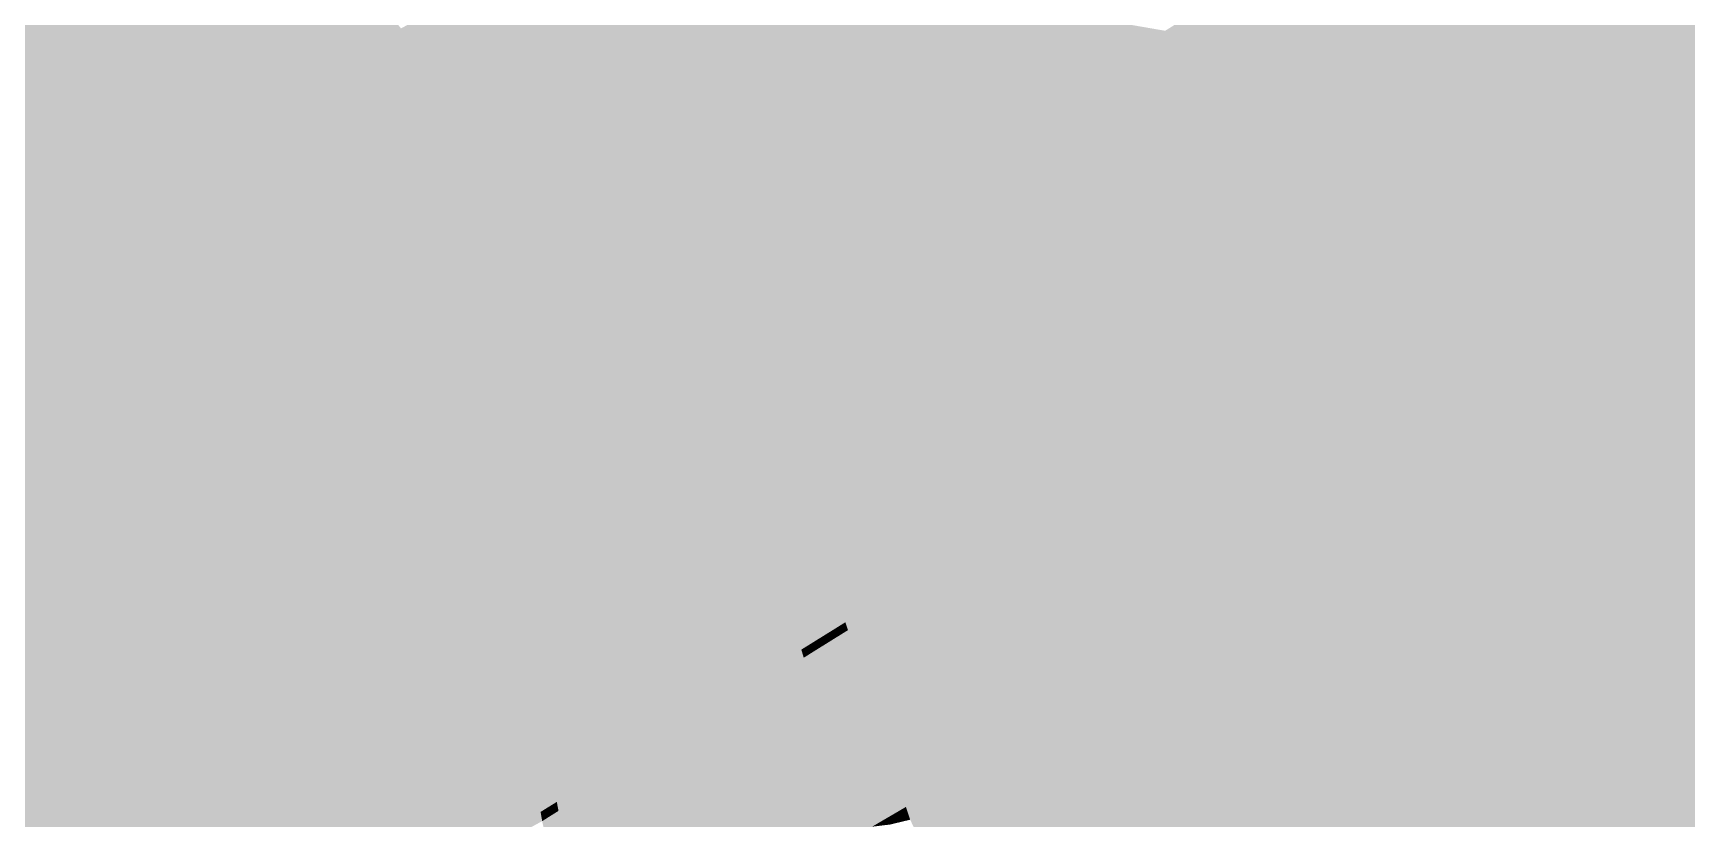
# Model space of a CAD drawing. Header units: millimetres. Extents: x 340454 to 342791, y 6993867 to 6995092.
# Drawn here: x 340833.193 to 340835.645, y 6994547.059 to 6994548.224 of the extents above; entities that cross this region are included whole.
import ezdxf

# ---------------------------------------------------------------- set-up
doc = ezdxf.new("R2010")
doc.units = ezdxf.units.MM
doc.header["$LTSCALE"] = 10
for name, color, linetype in [('A-MODELAGEM', 7, 'Continuous'), ('TRAMA', 7, 'Continuous'), ('URB-Calçadas', 2, 'Continuous'), ('URB-Quadras', 3, 'Continuous')]:
    doc.layers.add(name, color=color, linetype=linetype)

msp = doc.modelspace()

# ---------------------------------------------------------------- hatches: boundary and pattern name
at = {"layer": 'TRAMA'}
h = msp.add_hatch(dxfattribs=at)
h.set_pattern_fill('AR-HBONE', color=253, scale=0.0015)
h.set_pattern_definition([(45, (340795.55105, 6994588.16572), (0, 0.21552615), [0.4572, -0.1524]), (135, (340795.65882, 6994588.27348), (2e-17, 0.21552615), [0.4572, -0.1524])])
h.paths.add_polyline_path([(340797.3029, 6994588.7644, -0.082433), (340797.2634, 6994589.0025, -0.603956), (340798.4179, 6994589.6096), (340799.3891, 6994590.3458), (340799.7467, 6994591.9973), (340792.4289, 6994586.4499), (340794.2445, 6994586.446)])
h.paths.add_polyline_path([(340794.2445, 6994586.446), (340792.4289, 6994586.4499), (340786.1812, 6994581.7137), (340787.9896, 6994581.7043)])
h.paths.add_polyline_path([(340786.8341, 6994580.8283), (340786.8195, 6994580.8761), (340786.9129, 6994580.888), (340787.0244, 6994580.9726), (340787.0277, 6994580.9772), (340786.8586, 6994580.9995), (340786.8393, 6994581.1408), (340787.0292, 6994581.2964), (340787.2188, 6994581.204), (340787.208, 6994581.2834), (340787.3978, 6994581.4389), (340787.545, 6994581.3672), (340787.9896, 6994581.7043), (340786.1812, 6994581.7137), (340784.1376, 6994580.1646), (340784.8604, 6994579.3321)])
h.paths.add_polyline_path([(340784.8604, 6994579.3321), (340784.1376, 6994580.1646), (340780.2277, 6994577.2006), (340780.6925, 6994576.5708), (340782.0649, 6994576.5637), (340781.7576, 6994576.98), (340782.0764, 6994577.2217), (340782.3952, 6994577.4633)])
h.paths.add_polyline_path([(340782.0649, 6994576.5637), (340780.6925, 6994576.5708), (340784.4229, 6994571.5165), (340784.4065, 6994571.5809), (340784.5525, 6994571.6991), (340784.6951, 6994571.4446), (340784.5935, 6994571.2853), (340785.5882, 6994569.9377), (340785.516, 6994569.6596), (340787.5823, 6994569.6596), (340787.6438, 6994569.8968, 0.226177), (340787.4805, 6994570.7418), (340787.343, 6994570.928), (340787.3316, 6994570.9148), (340787.0896, 6994570.9555), (340787.0344, 6994571.159), (340786.9817, 6994571.0986), (340786.7552, 6994571.1367), (340786.6337, 6994571.047), (340786.3119, 6994570.8094), (340785.2713, 6994572.2194), (340785.2382, 6994572.2297), (340785.3754, 6994571.9849), (340785.2837, 6994571.8411), (340785.1474, 6994571.8834), (340785.0868, 6994572.1212), (340785.2256, 6994572.2336), (340785.1342, 6994572.262), (340785.0784, 6994572.4807), (340784.9995, 6994572.5877), (340784.9961, 6994572.587), (340785.0581, 6994572.4586), (340784.9128, 6994572.2319), (340785.0349, 6994572.014), (340784.9431, 6994571.8702), (340784.8069, 6994571.9125), (340784.7462, 6994572.1503), (340784.8797, 6994572.2584), (340784.7156, 6994572.2814), (340784.6126, 6994572.1207), (340784.4265, 6994572.1468), (340784.5089, 6994572.4047), (340784.4474, 6994572.6458), (340784.6113, 6994572.7785), (340784.5348, 6994572.8023), (340784.4741, 6994573.0401), (340784.5939, 6994573.1371), (340784.207, 6994573.6613), (340784.2052, 6994573.662), (340784.2058, 6994573.663), (340784.127, 6994573.7698), (340784.0064, 6994573.838), (340784.0027, 6994573.9382)])
h.paths.add_polyline_path([(340784.307, 6994573.0271), (340784.4497, 6994572.7726), (340784.3579, 6994572.6288), (340784.2217, 6994572.6711), (340784.161, 6994572.9089)], flags=16)
h.paths.add_polyline_path([(340784.2803, 6994572.6328), (340784.423, 6994572.3783), (340784.3312, 6994572.2344), (340784.195, 6994572.2768), (340784.1344, 6994572.5145)], flags=16)
h.paths.add_polyline_path([(340784.5792, 6994572.0935), (340784.7218, 6994571.839), (340784.63, 6994571.6951), (340784.4938, 6994571.7375), (340784.4332, 6994571.9752)], flags=16)
h.paths.add_polyline_path([(340784.8655, 6994571.8742), (340785.0082, 6994571.6197), (340784.9512, 6994571.5304), (340785.015, 6994571.3983), (340785.0866, 6994571.6228), (340785.0601, 6994571.7269), (340785.2061, 6994571.8451), (340785.3487, 6994571.5906), (340785.257, 6994571.4467), (340785.2528, 6994571.448), (340785.1978, 6994571.3622), (340785.0135, 6994571.388), (340784.8847, 6994571.1871), (340784.6987, 6994571.2132), (340784.7874, 6994571.4911), (340784.8376, 6994571.5004), (340784.7802, 6994571.5182), (340784.7196, 6994571.756)], flags=16)
h.paths.add_polyline_path([(340785.441, 6994571.637), (340785.6088, 6994571.6681), (340785.6708, 6994571.5396), (340785.5383, 6994571.3331), (340785.3523, 6994571.3591)], flags=16)
h.paths.add_polyline_path([(340785.0296, 6994571.2038), (340785.3201, 6994571.2313), (340785.4146, 6994571.0893), (340785.3208, 6994570.9818), (340785.0788, 6994571.0224)], flags=16)
h.paths.add_polyline_path([(340785.7042, 6994571.3168), (340785.8467, 6994571.3216), (340785.9822, 6994571.1169), (340785.8831, 6994570.9573), (340785.6648, 6994571.1508)], flags=16)
h.paths.add_polyline_path([(340785.3795, 6994571.02), (340785.67, 6994571.0476), (340785.7645, 6994570.9055), (340785.6707, 6994570.798), (340785.4287, 6994570.8386)], flags=16)
h.paths.add_polyline_path([(340814.6181, 6994581.9712), (340813.7431, 6994581.3008), (340814.2518, 6994580.6509), (340814.6181, 6994580.8343)])
h.paths.add_polyline_path([(340810.7105, 6994586.4099), (340809.9302, 6994586.4116), (340810.2148, 6994586.0302)])
edge = h.paths.add_edge_path()
edge.add_line((340803.8866, 6994595.1356), (340799.7467, 6994591.9973))
edge.add_line((340799.7467, 6994591.9973), (340799.3891, 6994590.3458))
edge.add_line((340799.3891, 6994590.3458), (340804.2474, 6994594.0288))
edge.add_line((340804.2474, 6994594.0288), (340804.489, 6994593.71))
edge.add_line((340804.489, 6994593.71), (340804.7307, 6994593.3913))
edge.add_line((340804.7307, 6994593.3913), (340804.7258, 6994593.3875))
edge.add_line((340804.7258, 6994593.3875), (340809.9302, 6994586.4116))
edge.add_line((340809.9302, 6994586.4116), (340810.7105, 6994586.4099))
edge.add_line((340810.7105, 6994586.4099), (340811.0218, 6994586.6485))
edge.add_line((340811.0218, 6994586.6485), (340810.1438, 6994586.6485))
edge.add_arc((341156.5, 6994848.5549), 434.2322, 215.704377, 217.095716, ccw=False)
edge = h.paths.add_edge_path()
edge.add_arc((341149.6129, 6994843.6542), 425.7899, 222.78602, 222.79408, ccw=False)
edge.add_line((340837.1276, 6994554.4312), (340835.6005, 6994554.4379))
edge.add_line((340835.6005, 6994554.4379), (340823.9081, 6994543.6563))
edge.add_line((340823.9081, 6994543.6563), (340825.5235, 6994543.6492))
edge.add_line((340825.5235, 6994543.6492), (340837.1683, 6994554.3872))
edge = h.paths.add_edge_path()
edge.add_line((340834.9275, 6994556.8265), (340834.3865, 6994556.8265))
edge.add_arc((341149.6099, 6994843.6516), 426.186, 222.299384, 222.538535)
edge.add_line((340835.5864, 6994555.5133), (340835.5867, 6994555.5136))
edge.add_line((340835.5867, 6994555.5136), (340835.8574, 6994555.2188))
edge.add_line((340835.8574, 6994555.2188), (340836.128, 6994554.9242))
edge.add_line((340836.128, 6994554.9242), (340835.6005, 6994554.4379))
edge.add_line((340835.6005, 6994554.4379), (340837.1276, 6994554.4312))
edge.add_arc((341149.6129, 6994843.6542), 425.7899, 222.348361, 222.78602, ccw=False)
edge = h.paths.add_edge_path()
edge.add_line((340814.6181, 6994580.8343), (340814.2522, 6994580.6504))
edge.add_arc((341149.6099, 6994843.6516), 426.186, 218.104996, 222.299384)
edge.add_line((340834.3865, 6994556.8265), (340834.9275, 6994556.8265))
edge.add_arc((341149.1922, 6994843.2736), 425.2226, 218.110563, 222.348646, ccw=False)
h.paths.add_polyline_path([(340817.9425, 6994536.6586), (340816.3612, 6994536.6973), (340815.1677, 6994535.5967), (340815.361, 6994535.3774), (340815.3549, 6994535.3721), (340815.8828, 6994534.7592)])
h.paths.add_polyline_path([(340820.1464, 6994538.6908), (340819.4247, 6994539.5221), (340816.3612, 6994536.6973), (340817.9425, 6994536.6586)], flags=17)
h.paths.add_polyline_path([(340818.5808, 6994538.0143), (340819.6258, 6994538.9288), (340819.6316, 6994538.9338), (340819.6094, 6994538.9591), (340818.5702, 6994538.0496), (340818.5587, 6994538.0396)], flags=16)
h.paths.add_polyline_path([(340819.6872, 6994538.8703), (340818.6479, 6994537.9608), (340818.6364, 6994537.9508), (340818.6585, 6994537.9254), (340819.7036, 6994538.84), (340819.7093, 6994538.845)], flags=16)
h.paths.add_polyline_path([(340818.6326, 6994537.9551), (340818.6105, 6994537.9804), (340818.5846, 6994538.01), (340818.5961, 6994538.02), (340819.6353, 6994538.9295), (340819.6575, 6994538.9042), (340819.6834, 6994538.8746)], flags=16)
h.paths.add_polyline_path([(340818.6623, 6994537.9212), (340818.6738, 6994537.9312), (340819.7131, 6994538.8407), (340819.7352, 6994538.8154), (340819.7611, 6994538.7858), (340819.8742, 6994538.6471), (340819.8693, 6994538.6429), (340819.8449, 6994538.6215), (340818.859, 6994537.7649), (340818.862, 6994537.7614), (340818.8328, 6994537.7358), (340818.7151, 6994537.8704), (340818.7103, 6994537.8662), (340818.6882, 6994537.8916)], flags=16)
h.paths.add_polyline_path([(340818.5549, 6994538.0439), (340818.5327, 6994538.0692), (340818.5443, 6994538.0792), (340819.5835, 6994538.9887), (340819.6057, 6994538.9634)], flags=16)
h.paths.add_polyline_path([(340818.779, 6994537.8071), (340819.8106, 6994538.7099), (340819.8461, 6994538.6694), (340818.8145, 6994537.7666)], flags=0)
h.paths.add_polyline_path([(340825.5235, 6994543.6492), (340823.9081, 6994543.6563), (340819.4247, 6994539.5221), (340820.1464, 6994538.6908)], flags=17)
h.paths.add_polyline_path([(340821.1937, 6994540.2383), (340820.1545, 6994539.3288), (340820.143, 6994539.3187), (340820.1651, 6994539.2934), (340821.2101, 6994540.2079), (340821.2159, 6994540.2129)], flags=16)
h.paths.add_polyline_path([(340821.1419, 6994540.2975), (340821.1641, 6994540.2722), (340821.19, 6994540.2426), (340820.1392, 6994539.323), (340820.1171, 6994539.3483), (340820.0911, 6994539.3779), (340820.1027, 6994539.388)], flags=16)
h.paths.add_polyline_path([(340820.2466, 6994539.2003), (340820.2687, 6994539.175), (340820.2735, 6994539.1791), (340820.2707, 6994539.1823)], flags=16)
h.paths.add_polyline_path([(340820.191, 6994539.2638), (340821.236, 6994540.1783), (340821.2418, 6994540.1833), (340821.2197, 6994540.2087), (340820.1804, 6994539.2992), (340820.1689, 6994539.2891)], flags=16)
h.paths.add_polyline_path([(340821.2456, 6994540.1791), (340821.2677, 6994540.1537), (340821.2974, 6994540.1198), (340820.2581, 6994539.2103), (340820.2466, 6994539.2003), (340820.2207, 6994539.2299), (340820.1948, 6994539.2595), (340820.2063, 6994539.2696)], flags=16)
h.paths.add_polyline_path([(340820.3922, 6994539.0532), (340820.3874, 6994539.0489), (340820.3881, 6994539.0481), (340820.3929, 6994539.0524)], flags=16)
h.paths.add_polyline_path([(340821.3072, 6994540.0893), (340821.312, 6994540.0936), (340821.4326, 6994539.9558), (340821.4277, 6994539.9516), (340821.4045, 6994539.9781), (340820.3729, 6994539.0753), (340820.3374, 6994539.1159), (340821.369, 6994540.0186)], flags=16)
h.paths.add_polyline_path([(340821.4326, 6994539.9558), (340821.4287, 6994539.9603), (340821.4238, 6994539.956), (340821.4033, 6994539.9303)], flags=0)
edge = h.paths.add_edge_path()
edge.add_line((340829.4804, 6994549.0904), (340835.2682, 6994554.6777))
edge.add_line((340835.2682, 6994554.6777), (340834.9976, 6994554.9723))
edge.add_line((340834.9976, 6994554.9723), (340835.2919, 6994555.2426))
edge.add_arc((341149.6099, 6994843.6516), 426.586, 222.250518, 222.538586, ccw=False)
edge.add_line((340833.8459, 6994556.8265), (340833.1707, 6994556.8265))
edge.add_arc((341149.6099, 6994843.6516), 427.086, 222.189617, 222.391963)
edge.add_arc((340833.4471, 6994555.0366), 1, -47.3199, 42.392, ccw=False)
edge.add_line((340834.125, 6994554.3014), (340833.7555, 6994553.9608))
edge.add_arc((340833.3161, 6994554.3155), 0.5648, 304.2724, 321.0878, ccw=False)
edge.add_line((340833.6341, 6994553.8488), (340814.5635, 6994536.2414))
edge.add_line((340814.5635, 6994536.2414), (340814.9393, 6994535.8756))
edge.add_line((340814.9393, 6994535.8756), (340829.4804, 6994549.0904))
h.paths.add_polyline_path([(340820.5685, 6994541.8006), (340822.3498, 6994543.4432)], flags=16)
h.paths.add_polyline_path([(340804.7718, 6994593.3259), (340805.5586, 6994592.3156), (340805.2953, 6994592.6242), (340805.0022, 6994593.017)], flags=17)
h.paths.add_polyline_path([(340798.235, 6994591.7693), (340798.1847, 6994591.7311), (340800.1157, 6994593.1949), (340800.166, 6994593.2331)])
h = msp.add_hatch(dxfattribs=at)
h.set_pattern_fill('MUDST', color=253, scale=0.04)
h.set_pattern_definition([(0, (337861.49948, 6993200.84802), (0.508, 0.254), [0.254, -0.254, 0, -0.254, 0, -0.254])])
edge = h.paths.add_edge_path()
edge.add_line((340812.2676, 6994549.5069), (340810.7556, 6994549.5069))
edge.add_line((340810.7556, 6994549.5069), (340818.8346, 6994540.2017))
edge.add_line((340818.8346, 6994540.2017), (340833.6341, 6994553.8488))
edge.add_arc((340833.3161, 6994554.3155), 0.5648, 232.744, 304.2724, ccw=False)
edge.add_line((340832.9742, 6994553.866), (340824.8278, 6994546.354))
edge.add_arc((340824.2678, 6994546.2808), 0.5648, 0, 7.4479, ccw=False)
edge.add_arc((340824.2678, 6994546.2808), 0.5648, 257.9123, 360, ccw=False)
edge.add_line((340824.1495, 6994545.7285), (340822.842, 6994544.5228))
edge.add_line((340822.842, 6994544.5228), (340822.8432, 6994544.5215))
edge.add_line((340822.8432, 6994544.5215), (340822.8151, 6994544.4948))
edge.add_line((340822.8151, 6994544.4948), (340822.8134, 6994544.4965))
edge.add_line((340822.8134, 6994544.4965), (340819.611, 6994541.5434))
edge.add_line((340819.611, 6994541.5434), (340812.2676, 6994549.5069))
edge = h.paths.add_edge_path()
edge.add_line((340810.7556, 6994549.5069), (340808.69, 6994549.5069))
edge.add_line((340808.69, 6994549.5069), (340809.0568, 6994532.6337))
edge.add_arc((340801.68, 6994549.8563), 18.7359, 293.18645, 310.88983)
edge.add_line((340813.9447, 6994535.6925), (340818.8346, 6994540.2017))
edge.add_line((340818.8346, 6994540.2017), (340810.7556, 6994549.5069))
edge = h.paths.add_edge_path(flags=16)
edge.add_arc((340817.0264, 6994539.5303), 0.5648, 0, 360)
h.paths.add_polyline_path([(340812.0309, 6994540.222), (340812.0411, 6994540.0435), (340812.0474, 6994540.0439), (340812.0493, 6994540.0103), (340812.0515, 6994539.971), (340812.0538, 6994539.9318), (340812.056, 6994539.8925), (340812.0583, 6994539.8532), (340812.0605, 6994539.8139), (340812.0628, 6994539.7747), (340812.0475, 6994539.7738), (340810.6688, 6994539.6947), (340810.6668, 6994539.7283), (340810.6646, 6994539.7676), (340810.6623, 6994539.8068), (340810.6601, 6994539.8461), (340810.6578, 6994539.8854), (340810.6556, 6994539.9247), (340810.6533, 6994539.9639), (340810.6493, 6994540.1428), (340810.6558, 6994540.1432), (340810.6881, 6994540.145), (340811.9924, 6994540.2152), (340811.9921, 6994540.2198)], flags=16)
h.paths.add_polyline_path([(340812.0295, 6994540.1327), (340812.0288, 6994540.1327), (340810.6609, 6994540.0542), (340810.6578, 6994540.108), (340812.0264, 6994540.1865)], flags=0)
edge = h.paths.add_edge_path(flags=16)
edge.add_arc((340817.0264, 6994539.5303), 0.5148, 0, 360)
h.paths.add_polyline_path([(340810.0959, 6994539.3247), (340810.0911, 6994539.3102), (340809.6564, 6994537.9994), (340809.6245, 6994538.01), (340809.5871, 6994538.0224), (340809.5498, 6994538.0348), (340809.5124, 6994538.0471), (340809.4751, 6994538.0595), (340809.4378, 6994538.0719), (340809.4004, 6994538.0843), (340809.2327, 6994538.1465), (340809.2449, 6994538.1834), (340809.6605, 6994539.4216), (340809.6561, 6994539.4231), (340809.6683, 6994539.46), (340809.838, 6994539.4037), (340809.84, 6994539.4096), (340809.8719, 6994539.399), (340809.9093, 6994539.3867), (340809.9466, 6994539.3743), (340809.9839, 6994539.3619), (340810.0213, 6994539.3495), (340810.0586, 6994539.3371)], flags=16)
h.paths.add_polyline_path([(340809.7508, 6994539.4258), (340809.3193, 6994538.1246), (340809.2682, 6994538.1416), (340809.6997, 6994539.4427)], flags=0)
h.paths.add_polyline_path([(340808.6036, 6994553.4803), (340808.637, 6994551.9471), (340810.7556, 6994549.5069), (340812.2676, 6994549.5069)])
h.paths.add_polyline_path([(340808.637, 6994551.9471), (340808.69, 6994549.5069), (340810.7556, 6994549.5069)], flags=17)
h.paths.add_polyline_path([(340830.4735, 6994551.8362), (340830.923, 6994551.3488), (340832.7043, 6994552.9914), (340832.2548, 6994553.4788)], flags=17)
h.paths.add_polyline_path([(340818.7637, 6994543.7578), (340820.9961, 6994541.3369), (340822.7774, 6994542.9795), (340820.545, 6994545.4004)], flags=17)
h.paths.add_polyline_path([(340814.2743, 6994536.8985), (340814.7238, 6994536.411), (340816.5051, 6994538.0536), (340816.0556, 6994538.5411)], flags=16)
h.paths.add_polyline_path([(340811.5195, 6994542.5796), (340817.1939, 6994542.394), (340813.2573, 6994542.5863), (340807.5399, 6994542.5863)])

# ---------------------------------------------------------------- linework, layer by layer
at = {"layer": 'A-MODELAGEM', "color": 11, "linetype": 'Continuous', "lineweight": -3}
for points in [[(340835.1824, 6994548.2437), (340835.2049, 6994548.2143), (340838.0618, 6994550.1383)], [(340835.2049, 6994548.2143), (340838.0876, 6994550.1352), (340838.0618, 6994550.1383)], [(340835.2049, 6994548.2143), (340835.3923, 6994547.9698), (340838.0876, 6994550.1352)], [(340835.3923, 6994547.9698), (340838.7466, 6994550.057), (340838.0876, 6994550.1352)], [(340835.3923, 6994547.9698), (340835.3985, 6994547.9618), (340838.7466, 6994550.057)], [(340835.3985, 6994547.9618), (340838.7527, 6994550.0563), (340838.7466, 6994550.057)], [(340835.3985, 6994547.9618), (340835.586, 6994547.7171), (340838.7527, 6994550.0563)], [(340835.586, 6994547.7171), (340839.458, 6994549.9727), (340838.7527, 6994550.0563)], [(340835.586, 6994547.7171), (340835.5915, 6994547.7099), (340839.458, 6994549.9727)], [(340835.5915, 6994547.7099), (340839.4625, 6994549.9721), (340839.458, 6994549.9727)], [(340835.5915, 6994547.7099), (340835.596, 6994547.7041), (340839.4625, 6994549.9721)], [(340835.596, 6994547.7041), (340839.4661, 6994549.9717), (340839.4625, 6994549.9721)], [(340835.596, 6994547.7041), (340835.7827, 6994547.4605), (340839.4661, 6994549.9717)], [(340831.6869, 6994547.9829), (340833.4336, 6994548.7277), (340832.369, 6994548.7457)], [(340831.6869, 6994547.9829), (340833.4571, 6994548.3878), (340833.4336, 6994548.7277)], [(340833.4571, 6994548.3878), (340833.6047, 6994548.1614), (340833.5708, 6994548.4419)], [(340833.5708, 6994548.4419), (340833.6047, 6994548.1614), (340833.738, 6994548.2306)], [(340834.0741, 6994548.4051), (340834.1712, 6994548.2042), (340834.0968, 6994548.4169)], [(340834.0968, 6994548.4169), (340834.1997, 6994548.2202), (340834.1232, 6994548.4306)], [(340834.0968, 6994548.4169), (340834.1712, 6994548.2042), (340834.1997, 6994548.2202)], [(340834.1232, 6994548.4306), (340834.1997, 6994548.2202), (340834.2333, 6994548.2389)], [(340831.0049, 6994547.2202), (340833.4773, 6994548.0952), (340833.4571, 6994548.3878)], [(340831.0049, 6994547.2202), (340833.4571, 6994548.3878), (340831.6869, 6994547.9829)], [(340833.4571, 6994548.3878), (340833.4773, 6994548.0952), (340833.6047, 6994548.1614)], [(340834.0371, 6994548.3859), (340834.1253, 6994548.1786), (340834.0544, 6994548.3949)], [(340834.0544, 6994548.3949), (340834.1466, 6994548.1905), (340834.0741, 6994548.4051)], [(340834.0544, 6994548.3949), (340834.1253, 6994548.1786), (340834.1466, 6994548.1905)], [(340834.0741, 6994548.4051), (340834.1466, 6994548.1905), (340834.1712, 6994548.2042)], [(340833.8788, 6994548.3037), (340834.0753, 6994548.1506), (340834.0082, 6994548.3709)], [(340834.0082, 6994548.3709), (340834.09, 6994548.1589), (340834.0218, 6994548.3779)], [(340834.0082, 6994548.3709), (340834.0753, 6994548.1506), (340834.09, 6994548.1589)], [(340834.0218, 6994548.3779), (340834.1066, 6994548.1681), (340834.0371, 6994548.3859)], [(340834.0218, 6994548.3779), (340834.09, 6994548.1589), (340834.1066, 6994548.1681)], [(340834.0371, 6994548.3859), (340834.1066, 6994548.1681), (340834.1253, 6994548.1786)], [(340834.3823, 6994548.3222), (340834.5395, 6994548.2029), (340834.4589, 6994548.3651)], [(340834.4589, 6994548.3651), (340834.5395, 6994548.2029), (340834.6458, 6994548.266)], [(340834.871, 6994548.227), (340834.9554, 6994548.0943), (340835.0902, 6994548.3639)], [(340834.9554, 6994548.0943), (340835.1824, 6994548.2437), (340835.0902, 6994548.3639)], [(340834.322, 6994548.2885), (340834.4585, 6994548.1548), (340834.3823, 6994548.3222)], [(340834.3823, 6994548.3222), (340834.4585, 6994548.1548), (340834.5395, 6994548.2029)], [(340833.7546, 6994548.2392), (340833.9349, 6994548.0721), (340833.8788, 6994548.3037)], [(340833.8788, 6994548.3037), (340833.9349, 6994548.0721), (340834.0753, 6994548.1506)], [(340834.2733, 6994548.2613), (340834.3948, 6994548.117), (340834.322, 6994548.2885)], [(340834.322, 6994548.2885), (340834.3948, 6994548.117), (340834.4585, 6994548.1548)], [(340834.5395, 6994548.2029), (340834.7196, 6994548.1325), (340834.6458, 6994548.266)], [(340834.6458, 6994548.266), (340834.7196, 6994548.1325), (340834.871, 6994548.227)], [(340834.2333, 6994548.2389), (340834.3433, 6994548.0864), (340834.2733, 6994548.2613)], [(340834.2733, 6994548.2613), (340834.3433, 6994548.0864), (340834.3948, 6994548.117)], [(340834.9554, 6994548.0943), (340834.976, 6994548.0618), (340835.1824, 6994548.2437)], [(340834.976, 6994548.0618), (340835.2049, 6994548.2143), (340835.1824, 6994548.2437)], [(340833.6047, 6994548.1614), (340833.7815, 6994547.9864), (340833.738, 6994548.2306)], [(340833.738, 6994548.2306), (340833.7868, 6994547.9894), (340833.7428, 6994548.2331)], [(340833.738, 6994548.2306), (340833.7815, 6994547.9864), (340833.7868, 6994547.9894)], [(340833.7428, 6994548.2331), (340833.7982, 6994547.9957), (340833.7533, 6994548.2385)], [(340833.7428, 6994548.2331), (340833.7868, 6994547.9894), (340833.7982, 6994547.9957)], [(340833.7533, 6994548.2385), (340833.7997, 6994547.9966), (340833.7546, 6994548.2392)], [(340833.7533, 6994548.2385), (340833.7982, 6994547.9957), (340833.7997, 6994547.9966)], [(340833.7546, 6994548.2392), (340833.7997, 6994547.9966), (340833.9349, 6994548.0721)], [(340834.1712, 6994548.2042), (340834.2652, 6994548.04), (340834.1997, 6994548.2202)], [(340834.1997, 6994548.2202), (340834.3008, 6994548.0612), (340834.2333, 6994548.2389)], [(340834.1997, 6994548.2202), (340834.2652, 6994548.04), (340834.3008, 6994548.0612)], [(340834.2333, 6994548.2389), (340834.3008, 6994548.0612), (340834.3433, 6994548.0864)], [(340834.7196, 6994548.1325), (340834.9554, 6994548.0943), (340834.871, 6994548.227)], [(340834.1466, 6994548.1905), (340834.2349, 6994548.022), (340834.1712, 6994548.2042)], [(340834.1712, 6994548.2042), (340834.2349, 6994548.022), (340834.2652, 6994548.04)], [(340834.4585, 6994548.1548), (340834.6089, 6994548.0633), (340834.5395, 6994548.2029)], [(340834.5395, 6994548.2029), (340834.6089, 6994548.0633), (340834.7196, 6994548.1325)], [(340834.976, 6994548.0618), (340835.1359, 6994547.8102), (340835.2049, 6994548.2143)], [(340835.2049, 6994548.2143), (340835.1359, 6994547.8102), (340835.3923, 6994547.9698)], [(340834.09, 6994548.1589), (340834.1662, 6994547.9813), (340834.1066, 6994548.1681)], [(340834.1066, 6994548.1681), (340834.1861, 6994547.9931), (340834.1253, 6994548.1786)], [(340834.1066, 6994548.1681), (340834.1662, 6994547.9813), (340834.1861, 6994547.9931)], [(340834.1253, 6994548.1786), (340834.2088, 6994548.0066), (340834.1466, 6994548.1905)], [(340834.1253, 6994548.1786), (340834.1861, 6994547.9931), (340834.2088, 6994548.0066)], [(340834.1466, 6994548.1905), (340834.2088, 6994548.0066), (340834.2349, 6994548.022)], [(340833.4773, 6994548.0952), (340833.6358, 6994547.9049), (340833.6047, 6994548.1614)], [(340833.6047, 6994548.1614), (340833.6358, 6994547.9049), (340833.7815, 6994547.9864)], [(340833.9349, 6994548.0721), (340834.1329, 6994547.9615), (340834.0753, 6994548.1506)], [(340834.0753, 6994548.1506), (340834.1486, 6994547.9708), (340834.09, 6994548.1589)], [(340834.0753, 6994548.1506), (340834.1329, 6994547.9615), (340834.1486, 6994547.9708)], [(340834.09, 6994548.1589), (340834.1486, 6994547.9708), (340834.1662, 6994547.9813)], [(340834.3948, 6994548.117), (340834.5243, 6994548.0105), (340834.4585, 6994548.1548)], [(340834.4585, 6994548.1548), (340834.5243, 6994548.0105), (340834.6089, 6994548.0633)], [(340834.6089, 6994548.0633), (340834.7981, 6994547.9907), (340834.7196, 6994548.1325)], [(340834.7196, 6994548.1325), (340834.7981, 6994547.9907), (340834.9554, 6994548.0943)], [(340830.3228, 6994546.4574), (340833.4959, 6994547.8267), (340833.4773, 6994548.0952)], [(340830.3228, 6994546.4574), (340833.4773, 6994548.0952), (340831.0049, 6994547.2202)], [(340833.4773, 6994548.0952), (340833.4959, 6994547.8267), (340833.6358, 6994547.9049)], [(340834.3433, 6994548.0864), (340834.4576, 6994547.9689), (340834.3948, 6994548.117)], [(340834.3948, 6994548.117), (340834.4576, 6994547.9689), (340834.5243, 6994548.0105)], [(340834.7981, 6994547.9907), (340834.976, 6994548.0618), (340834.9554, 6994548.0943)], [(340833.7997, 6994547.9966), (340833.9832, 6994547.8726), (340833.9349, 6994548.0721)], [(340833.9349, 6994548.0721), (340833.9832, 6994547.8726), (340834.1329, 6994547.9615)], [(340834.3008, 6994548.0612), (340834.4037, 6994547.9352), (340834.3433, 6994548.0864)], [(340834.3433, 6994548.0864), (340834.4037, 6994547.9352), (340834.4576, 6994547.9689)], [(340834.2652, 6994548.04), (340834.3592, 6994547.9074), (340834.3008, 6994548.0612)], [(340834.3008, 6994548.0612), (340834.3592, 6994547.9074), (340834.4037, 6994547.9352)], [(340834.5243, 6994548.0105), (340834.6826, 6994547.9148), (340834.6089, 6994548.0633)], [(340834.6089, 6994548.0633), (340834.6826, 6994547.9148), (340834.7981, 6994547.9907)], [(340834.7981, 6994547.9907), (340834.8173, 6994547.956), (340834.976, 6994548.0618)], [(340834.8173, 6994547.956), (340835.1359, 6994547.8102), (340834.976, 6994548.0618)], [(340834.2088, 6994548.0066), (340834.2901, 6994547.8642), (340834.2349, 6994548.022)], [(340834.2349, 6994548.022), (340834.3219, 6994547.8841), (340834.2652, 6994548.04)], [(340834.2349, 6994548.022), (340834.2901, 6994547.8642), (340834.3219, 6994547.8841)], [(340834.2652, 6994548.04), (340834.3219, 6994547.8841), (340834.3592, 6994547.9074)], [(340833.7868, 6994547.9894), (340833.837, 6994547.7858), (340833.7982, 6994547.9957)], [(340833.7982, 6994547.9957), (340833.8386, 6994547.7868), (340833.7997, 6994547.9966)], [(340833.7982, 6994547.9957), (340833.837, 6994547.7858), (340833.8386, 6994547.7868)], [(340833.7997, 6994547.9966), (340833.8386, 6994547.7868), (340833.9832, 6994547.8726)], [(340834.1861, 6994547.9931), (340834.2627, 6994547.8471), (340834.2088, 6994548.0066)], [(340834.2088, 6994548.0066), (340834.2627, 6994547.8471), (340834.2901, 6994547.8642)], [(340834.4576, 6994547.9689), (340834.5944, 6994547.8567), (340834.5243, 6994548.0105)], [(340834.5243, 6994548.0105), (340834.5944, 6994547.8567), (340834.6826, 6994547.9148)], [(340833.6358, 6994547.9049), (340833.8191, 6994547.7752), (340833.7815, 6994547.9864)], [(340833.7815, 6994547.9864), (340833.8248, 6994547.7786), (340833.7868, 6994547.9894)], [(340833.7815, 6994547.9864), (340833.8191, 6994547.7752), (340833.8248, 6994547.7786)], [(340833.7868, 6994547.9894), (340833.8248, 6994547.7786), (340833.837, 6994547.7858)], [(340834.1329, 6994547.9615), (340834.1995, 6994547.8076), (340834.1486, 6994547.9708)], [(340834.1486, 6994547.9708), (340834.218, 6994547.8192), (340834.1662, 6994547.9813)], [(340834.1486, 6994547.9708), (340834.1995, 6994547.8076), (340834.218, 6994547.8192)], [(340834.1662, 6994547.9813), (340834.2389, 6994547.8323), (340834.1861, 6994547.9931)], [(340834.1662, 6994547.9813), (340834.218, 6994547.8192), (340834.2389, 6994547.8323)], [(340834.1861, 6994547.9931), (340834.2389, 6994547.8323), (340834.2627, 6994547.8471)], [(340834.6826, 6994547.9148), (340834.8173, 6994547.956), (340834.7981, 6994547.9907)], [(340833.9832, 6994547.8726), (340834.183, 6994547.7973), (340834.1329, 6994547.9615)], [(340834.1329, 6994547.9615), (340834.183, 6994547.7973), (340834.1995, 6994547.8076)], [(340834.4037, 6994547.9352), (340834.5247, 6994547.8108), (340834.4576, 6994547.9689)], [(340834.4576, 6994547.9689), (340834.5247, 6994547.8108), (340834.5944, 6994547.8567)], [(340834.6826, 6994547.9148), (340834.7007, 6994547.8784), (340834.8173, 6994547.956)], [(340834.7007, 6994547.8784), (340834.9589, 6994547.7001), (340834.8173, 6994547.956)], [(340834.8173, 6994547.956), (340834.9589, 6994547.7001), (340835.1359, 6994547.8102)], [(340835.1359, 6994547.8102), (340835.1415, 6994547.8013), (340835.3923, 6994547.9698)], [(340835.1415, 6994547.8013), (340835.3985, 6994547.9618), (340835.3923, 6994547.9698)], [(340835.1415, 6994547.8013), (340835.3007, 6994547.5509), (340835.3985, 6994547.9618)], [(340835.3007, 6994547.5509), (340835.586, 6994547.7171), (340835.3985, 6994547.9618)], [(340834.3592, 6994547.9074), (340834.4682, 6994547.7737), (340834.4037, 6994547.9352)], [(340834.4037, 6994547.9352), (340834.4682, 6994547.7737), (340834.5247, 6994547.8108)], [(340833.4959, 6994547.8267), (340833.6627, 6994547.6823), (340833.6358, 6994547.9049)], [(340833.6358, 6994547.9049), (340833.6627, 6994547.6823), (340833.8191, 6994547.7752)], [(340834.3219, 6994547.8841), (340834.4216, 6994547.743), (340834.3592, 6994547.9074)], [(340834.3592, 6994547.9074), (340834.4216, 6994547.743), (340834.4682, 6994547.7737)], [(340834.5944, 6994547.8567), (340834.7007, 6994547.8784), (340834.6826, 6994547.9148)], [(340833.8386, 6994547.7868), (340834.0253, 6994547.6989), (340833.9832, 6994547.8726)], [(340833.9832, 6994547.8726), (340834.0253, 6994547.6989), (340834.183, 6994547.7973)], [(340834.2901, 6994547.8642), (340834.3825, 6994547.7173), (340834.3219, 6994547.8841)], [(340834.3219, 6994547.8841), (340834.3825, 6994547.7173), (340834.4216, 6994547.743)], [(340834.5944, 6994547.8567), (340834.6116, 6994547.819), (340834.7007, 6994547.8784)], [(340834.6116, 6994547.819), (340834.8294, 6994547.6195), (340834.7007, 6994547.8784)], [(340834.7007, 6994547.8784), (340834.8294, 6994547.6195), (340834.9589, 6994547.7001)], [(340834.2627, 6994547.8471), (340834.3491, 6994547.6954), (340834.2901, 6994547.8642)], [(340834.2901, 6994547.8642), (340834.3491, 6994547.6954), (340834.3825, 6994547.7173)], [(340834.5247, 6994547.8108), (340834.6116, 6994547.819), (340834.5944, 6994547.8567)], [(340829.5999, 6994545.6491), (340833.512, 6994547.5928), (340833.4959, 6994547.8267)], [(340829.5999, 6994545.6491), (340833.4959, 6994547.8267), (340830.3228, 6994546.4574)], [(340833.4959, 6994547.8267), (340833.512, 6994547.5928), (340833.6627, 6994547.6823)], [(340834.218, 6994547.8192), (340834.2954, 6994547.66), (340834.2389, 6994547.8323)], [(340834.2389, 6994547.8323), (340834.3204, 6994547.6764), (340834.2627, 6994547.8471)], [(340834.2389, 6994547.8323), (340834.2954, 6994547.66), (340834.3204, 6994547.6764)], [(340834.2627, 6994547.8471), (340834.3204, 6994547.6764), (340834.3491, 6994547.6954)], [(340834.183, 6994547.7973), (340834.254, 6994547.6327), (340834.1995, 6994547.8076)], [(340834.1995, 6994547.8076), (340834.2734, 6994547.6455), (340834.218, 6994547.8192)], [(340834.1995, 6994547.8076), (340834.254, 6994547.6327), (340834.2734, 6994547.6455)], [(340834.218, 6994547.8192), (340834.2734, 6994547.6455), (340834.2954, 6994547.66)], [(340834.4682, 6994547.7737), (340834.5411, 6994547.772), (340834.5247, 6994547.8108)], [(340834.5247, 6994547.8108), (340834.5411, 6994547.772), (340834.6116, 6994547.819)], [(340834.5411, 6994547.772), (340834.7305, 6994547.558), (340834.6116, 6994547.819)], [(340834.6116, 6994547.819), (340834.7305, 6994547.558), (340834.8294, 6994547.6195)], [(340834.9589, 6994547.7001), (340835.1415, 6994547.8013), (340835.1359, 6994547.8102)], [(340834.9589, 6994547.7001), (340834.9642, 6994547.6906), (340835.1415, 6994547.8013)], [(340834.9642, 6994547.6906), (340835.3007, 6994547.5509), (340835.1415, 6994547.8013)], [(340833.6627, 6994547.6823), (340833.852, 6994547.5907), (340833.8191, 6994547.7752)], [(340833.8191, 6994547.7752), (340833.858, 6994547.5944), (340833.8248, 6994547.7786)], [(340833.8191, 6994547.7752), (340833.852, 6994547.5907), (340833.858, 6994547.5944)], [(340833.8248, 6994547.7786), (340833.8709, 6994547.6025), (340833.837, 6994547.7858)], [(340833.8248, 6994547.7786), (340833.858, 6994547.5944), (340833.8709, 6994547.6025)], [(340833.837, 6994547.7858), (340833.8726, 6994547.6036), (340833.8386, 6994547.7868)], [(340833.837, 6994547.7858), (340833.8709, 6994547.6025), (340833.8726, 6994547.6036)], [(340833.8386, 6994547.7868), (340833.8726, 6994547.6036), (340834.0253, 6994547.6989)], [(340834.0253, 6994547.6989), (340834.2366, 6994547.6213), (340834.183, 6994547.7973)], [(340834.183, 6994547.7973), (340834.2366, 6994547.6213), (340834.254, 6994547.6327)], [(340834.4216, 6994547.743), (340834.4841, 6994547.734), (340834.4682, 6994547.7737)], [(340834.4682, 6994547.7737), (340834.4841, 6994547.734), (340834.5411, 6994547.772)], [(340834.4841, 6994547.734), (340834.6525, 6994547.5095), (340834.5411, 6994547.772)], [(340834.5411, 6994547.772), (340834.6525, 6994547.5095), (340834.7305, 6994547.558)], [(340834.3825, 6994547.7173), (340834.437, 6994547.7026), (340834.4216, 6994547.743)], [(340834.4216, 6994547.743), (340834.437, 6994547.7026), (340834.4841, 6994547.734)], [(340834.437, 6994547.7026), (340834.5895, 6994547.4703), (340834.4841, 6994547.734)], [(340834.4841, 6994547.734), (340834.5895, 6994547.4703), (340834.6525, 6994547.5095)], [(340834.3491, 6994547.6954), (340834.3974, 6994547.6763), (340834.3825, 6994547.7173)], [(340834.3825, 6994547.7173), (340834.3974, 6994547.6763), (340834.437, 6994547.7026)], [(340834.3974, 6994547.6763), (340834.5375, 6994547.4379), (340834.437, 6994547.7026)], [(340834.437, 6994547.7026), (340834.5375, 6994547.4379), (340834.5895, 6994547.4703)], [(340835.3007, 6994547.5509), (340835.3058, 6994547.5429), (340835.586, 6994547.7171)], [(340835.3058, 6994547.5429), (340835.5915, 6994547.7099), (340835.586, 6994547.7171)], [(340835.3058, 6994547.5429), (340835.3099, 6994547.5364), (340835.5915, 6994547.7099)], [(340835.3099, 6994547.5364), (340835.596, 6994547.7041), (340835.5915, 6994547.7099)], [(340835.3099, 6994547.5364), (340835.4676, 6994547.2883), (340835.596, 6994547.7041)], [(340835.4676, 6994547.2883), (340835.7827, 6994547.4605), (340835.596, 6994547.7041)], [(340833.512, 6994547.5928), (340833.6863, 6994547.4872), (340833.6627, 6994547.6823)], [(340833.6627, 6994547.6823), (340833.6863, 6994547.4872), (340833.852, 6994547.5907)], [(340833.8726, 6994547.6036), (340834.0706, 6994547.5121), (340834.0253, 6994547.6989)], [(340834.0253, 6994547.6989), (340834.0706, 6994547.5121), (340834.2366, 6994547.6213)], [(340834.2954, 6994547.66), (340834.3346, 6994547.6344), (340834.3204, 6994547.6764)], [(340834.3204, 6994547.6764), (340834.3637, 6994547.6538), (340834.3491, 6994547.6954)], [(340834.3204, 6994547.6764), (340834.3346, 6994547.6344), (340834.3637, 6994547.6538)], [(340834.3491, 6994547.6954), (340834.3637, 6994547.6538), (340834.3974, 6994547.6763)], [(340834.3637, 6994547.6538), (340834.4939, 6994547.4108), (340834.3974, 6994547.6763)], [(340834.3974, 6994547.6763), (340834.4939, 6994547.4108), (340834.5375, 6994547.4379)], [(340834.8294, 6994547.6195), (340834.9642, 6994547.6906), (340834.9589, 6994547.7001)], [(340834.8294, 6994547.6195), (340834.8343, 6994547.6095), (340834.9642, 6994547.6906)], [(340834.8343, 6994547.6095), (340835.1046, 6994547.4366), (340834.9642, 6994547.6906)], [(340834.9642, 6994547.6906), (340835.1046, 6994547.4366), (340835.3007, 6994547.5509)], [(340834.2734, 6994547.6455), (340834.3093, 6994547.6176), (340834.2954, 6994547.66)], [(340834.2954, 6994547.66), (340834.3093, 6994547.6176), (340834.3346, 6994547.6344)], [(340834.3346, 6994547.6344), (340834.4567, 6994547.3876), (340834.3637, 6994547.6538)], [(340834.3637, 6994547.6538), (340834.4567, 6994547.3876), (340834.4939, 6994547.4108)], [(340834.2366, 6994547.6213), (340834.2674, 6994547.5896), (340834.254, 6994547.6327)], [(340834.254, 6994547.6327), (340834.2871, 6994547.6028), (340834.2734, 6994547.6455)], [(340834.254, 6994547.6327), (340834.2674, 6994547.5896), (340834.2871, 6994547.6028)], [(340834.2734, 6994547.6455), (340834.2871, 6994547.6028), (340834.3093, 6994547.6176)], [(340834.3093, 6994547.6176), (340834.4248, 6994547.3677), (340834.3346, 6994547.6344)], [(340834.3346, 6994547.6344), (340834.4248, 6994547.3677), (340834.4567, 6994547.3876)], [(340833.858, 6994547.5944), (340833.9075, 6994547.4048), (340833.8709, 6994547.6025)], [(340833.8709, 6994547.6025), (340833.9093, 6994547.406), (340833.8726, 6994547.6036)], [(340833.8709, 6994547.6025), (340833.9075, 6994547.4048), (340833.9093, 6994547.406)], [(340833.8726, 6994547.6036), (340833.9093, 6994547.406), (340834.0706, 6994547.5121)], [(340834.0706, 6994547.5121), (340834.2498, 6994547.5779), (340834.2366, 6994547.6213)], [(340834.2366, 6994547.6213), (340834.2498, 6994547.5779), (340834.2674, 6994547.5896)], [(340834.2674, 6994547.5896), (340834.3725, 6994547.3352), (340834.2871, 6994547.6028)], [(340834.2871, 6994547.6028), (340834.3969, 6994547.3504), (340834.3093, 6994547.6176)], [(340834.2871, 6994547.6028), (340834.3725, 6994547.3352), (340834.3969, 6994547.3504)], [(340834.3093, 6994547.6176), (340834.3969, 6994547.3504), (340834.4248, 6994547.3677)], [(340834.7305, 6994547.558), (340834.8343, 6994547.6095), (340834.8294, 6994547.6195)], [(340834.7305, 6994547.558), (340834.7352, 6994547.5476), (340834.8343, 6994547.6095)], [(340834.7352, 6994547.5476), (340834.9616, 6994547.3533), (340834.8343, 6994547.6095)], [(340834.8343, 6994547.6095), (340834.9616, 6994547.3533), (340835.1046, 6994547.4366)], [(340828.8771, 6994544.8408), (340833.5262, 6994547.3872), (340833.512, 6994547.5928)], [(340828.8771, 6994544.8408), (340833.512, 6994547.5928), (340829.5999, 6994545.6491)], [(340833.512, 6994547.5928), (340833.5262, 6994547.3872), (340833.6863, 6994547.4872)], [(340833.6863, 6994547.4872), (340833.8875, 6994547.3916), (340833.852, 6994547.5907)], [(340833.852, 6994547.5907), (340833.8939, 6994547.3958), (340833.858, 6994547.5944)], [(340833.852, 6994547.5907), (340833.8875, 6994547.3916), (340833.8939, 6994547.3958)], [(340833.858, 6994547.5944), (340833.8939, 6994547.3958), (340833.9075, 6994547.4048)], [(340834.0706, 6994547.5121), (340834.0818, 6994547.466), (340834.2498, 6994547.5779)], [(340834.0818, 6994547.466), (340834.3316, 6994547.3098), (340834.2498, 6994547.5779)], [(340834.2498, 6994547.5779), (340834.3509, 6994547.3218), (340834.2674, 6994547.5896)], [(340834.2498, 6994547.5779), (340834.3316, 6994547.3098), (340834.3509, 6994547.3218)], [(340834.2674, 6994547.5896), (340834.3509, 6994547.3218), (340834.3725, 6994547.3352)], [(340834.6525, 6994547.5095), (340834.7352, 6994547.5476), (340834.7305, 6994547.558)], [(340834.6525, 6994547.5095), (340834.6571, 6994547.4988), (340834.7352, 6994547.5476)], [(340834.6571, 6994547.4988), (340834.8527, 6994547.2899), (340834.7352, 6994547.5476)], [(340834.7352, 6994547.5476), (340834.8527, 6994547.2899), (340834.9616, 6994547.3533)], [(340835.1046, 6994547.4366), (340835.1093, 6994547.4281), (340835.3007, 6994547.5509)], [(340835.1093, 6994547.4281), (340835.3058, 6994547.5429), (340835.3007, 6994547.5509)], [(340835.1093, 6994547.4281), (340835.1132, 6994547.4212), (340835.3058, 6994547.5429)], [(340835.1132, 6994547.4212), (340835.3099, 6994547.5364), (340835.3058, 6994547.5429)], [(340835.1132, 6994547.4212), (340835.2519, 6994547.1705), (340835.3099, 6994547.5364)], [(340835.2519, 6994547.1705), (340835.4676, 6994547.2883), (340835.3099, 6994547.5364)], [(340833.9093, 6994547.406), (340834.0818, 6994547.466), (340834.0706, 6994547.5121)], [(340834.5895, 6994547.4703), (340834.6571, 6994547.4988), (340834.6525, 6994547.5095)], [(340833.5262, 6994547.3872), (340833.7119, 6994547.276), (340833.6863, 6994547.4872)], [(340833.6863, 6994547.4872), (340833.7119, 6994547.276), (340833.8875, 6994547.3916)], [(340834.5895, 6994547.4703), (340834.5939, 6994547.4593), (340834.6571, 6994547.4988)], [(340834.5939, 6994547.4593), (340834.7669, 6994547.2399), (340834.6571, 6994547.4988)], [(340834.6571, 6994547.4988), (340834.7669, 6994547.2399), (340834.8527, 6994547.2899)], [(340833.9093, 6994547.406), (340833.9184, 6994547.3571), (340834.0818, 6994547.466)], [(340833.9184, 6994547.3571), (340834.1474, 6994547.1952), (340834.0818, 6994547.466)], [(340834.0818, 6994547.466), (340834.1474, 6994547.1952), (340834.3316, 6994547.3098)], [(340834.5375, 6994547.4379), (340834.5939, 6994547.4593), (340834.5895, 6994547.4703)], [(340834.5375, 6994547.4379), (340834.5417, 6994547.4268), (340834.5939, 6994547.4593)], [(340834.5417, 6994547.4268), (340834.6977, 6994547.1996), (340834.5939, 6994547.4593)], [(340834.5939, 6994547.4593), (340834.6977, 6994547.1996), (340834.7669, 6994547.2399)], [(340835.4676, 6994547.2883), (340835.5125, 6994547.2176), (340835.7827, 6994547.4605)], [(340835.5125, 6994547.2176), (340835.8314, 6994547.3969), (340835.7827, 6994547.4605)], [(340834.4939, 6994547.4108), (340834.5417, 6994547.4268), (340834.5375, 6994547.4379)], [(340834.9616, 6994547.3533), (340835.1093, 6994547.4281), (340835.1046, 6994547.4366)], [(340834.4567, 6994547.3876), (340834.498, 6994547.3995), (340834.4939, 6994547.4108)], [(340834.4939, 6994547.4108), (340834.498, 6994547.3995), (340834.5417, 6994547.4268)], [(340834.498, 6994547.3995), (340834.6407, 6994547.1664), (340834.5417, 6994547.4268)], [(340834.5417, 6994547.4268), (340834.6407, 6994547.1664), (340834.6977, 6994547.1996)], [(340834.9616, 6994547.3533), (340834.966, 6994547.3444), (340835.1093, 6994547.4281)], [(340834.966, 6994547.3444), (340835.1132, 6994547.4212), (340835.1093, 6994547.4281)], [(340834.966, 6994547.3444), (340834.9697, 6994547.3371), (340835.1132, 6994547.4212)], [(340834.9697, 6994547.3371), (340835.2519, 6994547.1705), (340835.1132, 6994547.4212)], [(340828.1543, 6994544.0325), (340833.5262, 6994547.3872), (340828.8771, 6994544.8408)], [(340828.1543, 6994544.0325), (340833.5416, 6994547.164), (340833.5262, 6994547.3872)], [(340833.5262, 6994547.3872), (340833.5416, 6994547.164), (340833.7119, 6994547.276)], [(340833.7119, 6994547.276), (340833.8963, 6994547.3424), (340833.8875, 6994547.3916)], [(340833.8875, 6994547.3916), (340833.9027, 6994547.3467), (340833.8939, 6994547.3958)], [(340833.8875, 6994547.3916), (340833.8963, 6994547.3424), (340833.9027, 6994547.3467)], [(340833.8939, 6994547.3958), (340833.9166, 6994547.3559), (340833.9075, 6994547.4048)], [(340833.8939, 6994547.3958), (340833.9027, 6994547.3467), (340833.9166, 6994547.3559)], [(340833.9075, 6994547.4048), (340833.9184, 6994547.3571), (340833.9093, 6994547.406)], [(340833.9075, 6994547.4048), (340833.9166, 6994547.3559), (340833.9184, 6994547.3571)], [(340834.4248, 6994547.3677), (340834.4607, 6994547.3762), (340834.4567, 6994547.3876)], [(340834.4567, 6994547.3876), (340834.4607, 6994547.3762), (340834.498, 6994547.3995)], [(340834.4607, 6994547.3762), (340834.5928, 6994547.1385), (340834.498, 6994547.3995)], [(340834.498, 6994547.3995), (340834.5928, 6994547.1385), (340834.6407, 6994547.1664)], [(340835.5125, 6994547.2176), (340839.7902, 6994542.2318), (340835.8314, 6994547.3969)], [(340834.3969, 6994547.3504), (340834.4287, 6994547.3562), (340834.4248, 6994547.3677)], [(340834.4248, 6994547.3677), (340834.4287, 6994547.3562), (340834.4607, 6994547.3762)], [(340834.4287, 6994547.3562), (340834.5522, 6994547.1148), (340834.4607, 6994547.3762)], [(340834.4607, 6994547.3762), (340834.5522, 6994547.1148), (340834.5928, 6994547.1385)], [(340833.7119, 6994547.276), (340833.7182, 6994547.2237), (340833.8963, 6994547.3424)], [(340833.7182, 6994547.2237), (340833.945, 6994547.0692), (340833.8963, 6994547.3424)], [(340833.8963, 6994547.3424), (340833.952, 6994547.0736), (340833.9027, 6994547.3467)], [(340833.8963, 6994547.3424), (340833.945, 6994547.0692), (340833.952, 6994547.0736)], [(340833.9027, 6994547.3467), (340833.9671, 6994547.0829), (340833.9166, 6994547.3559)], [(340833.9027, 6994547.3467), (340833.952, 6994547.0736), (340833.9671, 6994547.0829)], [(340833.9166, 6994547.3559), (340833.9691, 6994547.0842), (340833.9184, 6994547.3571)], [(340833.9166, 6994547.3559), (340833.9671, 6994547.0829), (340833.9691, 6994547.0842)], [(340833.9184, 6994547.3571), (340833.9691, 6994547.0842), (340834.1474, 6994547.1952)], [(340834.3509, 6994547.3218), (340834.3762, 6994547.3234), (340834.3725, 6994547.3352)], [(340834.3725, 6994547.3352), (340834.4008, 6994547.3387), (340834.3969, 6994547.3504)], [(340834.3725, 6994547.3352), (340834.3762, 6994547.3234), (340834.4008, 6994547.3387)], [(340834.3762, 6994547.3234), (340834.4867, 6994547.0767), (340834.4008, 6994547.3387)], [(340834.3969, 6994547.3504), (340834.4008, 6994547.3387), (340834.4287, 6994547.3562)], [(340834.4008, 6994547.3387), (340834.5172, 6994547.0944), (340834.4287, 6994547.3562)], [(340834.4008, 6994547.3387), (340834.4867, 6994547.0767), (340834.5172, 6994547.0944)], [(340834.4287, 6994547.3562), (340834.5172, 6994547.0944), (340834.5522, 6994547.1148)], [(340834.8527, 6994547.2899), (340834.966, 6994547.3444), (340834.9616, 6994547.3533)], [(340834.8527, 6994547.2899), (340834.8569, 6994547.2806), (340834.966, 6994547.3444)], [(340834.8569, 6994547.2806), (340834.9697, 6994547.3371), (340834.966, 6994547.3444)], [(340834.8569, 6994547.2806), (340834.8603, 6994547.273), (340834.9697, 6994547.3371)], [(340834.8603, 6994547.273), (340835.095, 6994547.0848), (340834.9697, 6994547.3371)], [(340834.9697, 6994547.3371), (340835.095, 6994547.0848), (340835.2519, 6994547.1705)], [(340834.1474, 6994547.1952), (340834.3352, 6994547.2978), (340834.3316, 6994547.3098)], [(340834.3316, 6994547.3098), (340834.3545, 6994547.3099), (340834.3509, 6994547.3218)], [(340834.3316, 6994547.3098), (340834.3352, 6994547.2978), (340834.3545, 6994547.3099)], [(340834.3352, 6994547.2978), (340834.4364, 6994547.0473), (340834.3545, 6994547.3099)], [(340834.3509, 6994547.3218), (340834.3545, 6994547.3099), (340834.3762, 6994547.3234)], [(340834.3545, 6994547.3099), (340834.46, 6994547.0611), (340834.3762, 6994547.3234)], [(340834.3545, 6994547.3099), (340834.4364, 6994547.0473), (340834.46, 6994547.0611)], [(340834.3762, 6994547.3234), (340834.46, 6994547.0611), (340834.4867, 6994547.0767)], [(340834.1474, 6994547.1952), (340834.1505, 6994547.1825), (340834.3352, 6994547.2978)], [(340834.1505, 6994547.1825), (340834.4153, 6994547.0351), (340834.3352, 6994547.2978)], [(340834.3352, 6994547.2978), (340834.4153, 6994547.0351), (340834.4364, 6994547.0473)], [(340834.7669, 6994547.2399), (340834.8569, 6994547.2806), (340834.8527, 6994547.2899)], [(340835.2519, 6994547.1705), (340835.2938, 6994547.0947), (340835.4676, 6994547.2883)], [(340835.2938, 6994547.0947), (340835.5125, 6994547.2176), (340835.4676, 6994547.2883)], [(340833.5416, 6994547.164), (340833.7182, 6994547.2237), (340833.7119, 6994547.276)], [(340834.7669, 6994547.2399), (340834.771, 6994547.2304), (340834.8569, 6994547.2806)], [(340834.771, 6994547.2304), (340834.8603, 6994547.273), (340834.8569, 6994547.2806)], [(340834.771, 6994547.2304), (340834.7743, 6994547.2226), (340834.8603, 6994547.273)], [(340834.7743, 6994547.2226), (340834.9758, 6994547.0196), (340834.8603, 6994547.273)], [(340834.8603, 6994547.273), (340834.9758, 6994547.0196), (340835.095, 6994547.0848)], [(340834.6977, 6994547.1996), (340834.771, 6994547.2304), (340834.7669, 6994547.2399)], [(340833.5416, 6994547.164), (340833.5454, 6994547.1086), (340833.7182, 6994547.2237)], [(340833.5454, 6994547.1086), (340833.7514, 6994546.9488), (340833.7182, 6994547.2237)], [(340833.7182, 6994547.2237), (340833.7514, 6994546.9488), (340833.945, 6994547.0692)], [(340834.6977, 6994547.1996), (340834.7016, 6994547.1898), (340834.771, 6994547.2304)], [(340834.7016, 6994547.1898), (340834.7743, 6994547.2226), (340834.771, 6994547.2304)], [(340834.7016, 6994547.1898), (340834.7048, 6994547.1819), (340834.7743, 6994547.2226)], [(340834.7048, 6994547.1819), (340834.8821, 6994546.9684), (340834.7743, 6994547.2226)], [(340834.7743, 6994547.2226), (340834.8821, 6994546.9684), (340834.9758, 6994547.0196)], [(340835.2938, 6994547.0947), (340839.5213, 6994540.9098), (340835.5125, 6994547.2176)], [(340835.5125, 6994547.2176), (340839.5213, 6994540.9098), (340839.7902, 6994542.2318)], [(340833.9691, 6994547.0842), (340834.1505, 6994547.1825), (340834.1474, 6994547.1952)], [(340834.6407, 6994547.1664), (340834.7016, 6994547.1898), (340834.6977, 6994547.1996)], [(340834.6407, 6994547.1664), (340834.6444, 6994547.1564), (340834.7016, 6994547.1898)], [(340834.6444, 6994547.1564), (340834.7048, 6994547.1819), (340834.7016, 6994547.1898)], [(340827.2563, 6994543.0283), (340833.5454, 6994547.1086), (340833.5416, 6994547.164)], [(340827.2563, 6994543.0283), (340833.5416, 6994547.164), (340828.1543, 6994544.0325)], [(340833.9691, 6994547.0842), (340833.9716, 6994547.0707), (340834.1505, 6994547.1825)], [(340833.9716, 6994547.0707), (340834.2146, 6994546.9181), (340834.1505, 6994547.1825)], [(340834.1505, 6994547.1825), (340834.2146, 6994546.9181), (340834.4153, 6994547.0351)], [(340834.5928, 6994547.1385), (340834.6444, 6994547.1564), (340834.6407, 6994547.1664)], [(340834.6444, 6994547.1564), (340834.6475, 6994547.1483), (340834.7048, 6994547.1819)], [(340834.6475, 6994547.1483), (340834.8066, 6994546.9272), (340834.7048, 6994547.1819)], [(340834.7048, 6994547.1819), (340834.8066, 6994546.9272), (340834.8821, 6994546.9684)], [(340835.095, 6994547.0848), (340835.2938, 6994547.0947), (340835.2519, 6994547.1705)], [(340834.5522, 6994547.1148), (340834.5965, 6994547.1284), (340834.5928, 6994547.1385)], [(340834.5928, 6994547.1385), (340834.5965, 6994547.1284), (340834.6444, 6994547.1564)], [(340834.5965, 6994547.1284), (340834.6475, 6994547.1483), (340834.6444, 6994547.1564)], [(340834.5965, 6994547.1284), (340834.5995, 6994547.1202), (340834.6475, 6994547.1483)], [(340834.5995, 6994547.1202), (340834.7444, 6994546.8932), (340834.6475, 6994547.1483)], [(340834.6475, 6994547.1483), (340834.7444, 6994546.8932), (340834.8066, 6994546.9272)], [(340834.5172, 6994547.0944), (340834.5557, 6994547.1046), (340834.5522, 6994547.1148)], [(340834.5522, 6994547.1148), (340834.5557, 6994547.1046), (340834.5965, 6994547.1284)], [(340834.5557, 6994547.1046), (340834.5995, 6994547.1202), (340834.5965, 6994547.1284)], [(340834.5557, 6994547.1046), (340834.5586, 6994547.0963), (340834.5995, 6994547.1202)], [(340834.5586, 6994547.0963), (340834.6923, 6994546.8647), (340834.5995, 6994547.1202)], [(340834.5995, 6994547.1202), (340834.6923, 6994546.8647), (340834.7444, 6994546.8932)], [(340827.0121, 6994542.7551), (340833.5645, 6994546.8324), (340833.5454, 6994547.1086)], [(340827.0121, 6994542.7551), (340833.5454, 6994547.1086), (340827.2563, 6994543.0283)], [(340833.5454, 6994547.1086), (340833.5645, 6994546.8324), (340833.7514, 6994546.9488)], [(340834.4867, 6994547.0767), (340834.5206, 6994547.0841), (340834.5172, 6994547.0944)], [(340834.5172, 6994547.0944), (340834.5206, 6994547.0841), (340834.5557, 6994547.1046)], [(340834.5206, 6994547.0841), (340834.5586, 6994547.0963), (340834.5557, 6994547.1046)], [(340834.5206, 6994547.0841), (340834.5235, 6994547.0757), (340834.5586, 6994547.0963)], [(340834.5235, 6994547.0757), (340834.6481, 6994546.8406), (340834.5586, 6994547.0963)], [(340834.5586, 6994547.0963), (340834.6481, 6994546.8406), (340834.6923, 6994546.8647)], [(340835.095, 6994547.0848), (340835.1346, 6994547.0051), (340835.2938, 6994547.0947)], [(340835.1346, 6994547.0051), (340839.3048, 6994539.8452), (340835.2938, 6994547.0947)], [(340835.2938, 6994547.0947), (340839.3048, 6994539.8452), (340839.5213, 6994540.9098)], [(340833.7514, 6994546.9488), (340833.9474, 6994547.0556), (340833.945, 6994547.0692)], [(340833.945, 6994547.0692), (340833.9544, 6994547.06), (340833.952, 6994547.0736)], [(340833.945, 6994547.0692), (340833.9474, 6994547.0556), (340833.9544, 6994547.06)], [(340833.952, 6994547.0736), (340833.9695, 6994547.0695), (340833.9671, 6994547.0829)], [(340833.952, 6994547.0736), (340833.9544, 6994547.06), (340833.9695, 6994547.0695)], [(340833.9544, 6994547.06), (340834.0187, 6994546.804), (340833.9695, 6994547.0695)], [(340833.9671, 6994547.0829), (340833.9716, 6994547.0707), (340833.9691, 6994547.0842)], [(340833.9671, 6994547.0829), (340833.9695, 6994547.0695), (340833.9716, 6994547.0707)], [(340833.9695, 6994547.0695), (340834.0208, 6994546.8053), (340833.9716, 6994547.0707)], [(340833.9695, 6994547.0695), (340834.0187, 6994546.804), (340834.0208, 6994546.8053)], [(340833.9716, 6994547.0707), (340834.0208, 6994546.8053), (340834.2146, 6994546.9181)], [(340834.46, 6994547.0611), (340834.4901, 6994547.0662), (340834.4867, 6994547.0767)], [(340834.46, 6994547.0611), (340834.4633, 6994547.0506), (340834.4901, 6994547.0662)], [(340834.4633, 6994547.0506), (340834.4929, 6994547.0577), (340834.4901, 6994547.0662)], [(340834.4867, 6994547.0767), (340834.4901, 6994547.0662), (340834.5206, 6994547.0841)], [(340834.4901, 6994547.0662), (340834.5235, 6994547.0757), (340834.5206, 6994547.0841)], [(340834.4901, 6994547.0662), (340834.4929, 6994547.0577), (340834.5235, 6994547.0757)], [(340834.4929, 6994547.0577), (340834.61, 6994546.8198), (340834.5235, 6994547.0757)], [(340834.5235, 6994547.0757), (340834.61, 6994546.8198), (340834.6481, 6994546.8406)], [(340834.9758, 6994547.0196), (340835.1346, 6994547.0051), (340835.095, 6994547.0848)], [(340833.9474, 6994547.0556), (340834.0023, 6994546.7945), (340833.9544, 6994547.06)], [(340833.9544, 6994547.06), (340834.0023, 6994546.7945), (340834.0187, 6994546.804)], [(340834.4364, 6994547.0473), (340834.4633, 6994547.0506), (340834.46, 6994547.0611)]]:
    msp.add_solid(points, dxfattribs=at)
at = {"layer": 'URB-Calçadas', "lineweight": 0}
msp.add_lwpolyline([(340947.0065, 6994560.7635, -0.090606), (340859.9118, 6994651.5115, 0.43018), (340849.1864, 6994653.3986), (340808.9804, 6994623.5669, 0.451105), (340807.6359, 6994613.6446, 0.090816), (340911.779, 6994506.658, 0.478228), (340922.1707, 6994508.3534), (340948.9543, 6994550.6713, 0.396473)], format="xyb", close=True, dxfattribs=at)
msp.add_lwpolyline([(340906.482, 6994496.9303, -0.090947), (340799.1113, 6994606.609, 0.475649), (340788.8447, 6994608.7223), (340739.9303, 6994572.5019, 0.267986), (340737.9382, 6994567.9152, -0.173456), (340714.4702, 6994467.4916, 0.151029)], format="xyb", dxfattribs=at)
at = {"layer": 'URB-Quadras', "color": 252, "lineweight": 0}
msp.add_lwpolyline([(340912.9374, 6994508.2884, -0.090816), (340809.2969, 6994614.7586, -0.400356), (340810.47, 6994621.5592), (340850.6761, 6994651.3909, -0.43018), (340857.8263, 6994650.1328, 0.090606), (340945.5433, 6994558.7364, -0.396473), (340946.8418, 6994552.0083), (340920.0582, 6994509.6904, -0.42996)], format="xyb", close=True, dxfattribs=at)
msp.add_lwpolyline([(340815.2411, 6994491.9257, 0.038213), (340872.813, 6994444.8145, 0.427498), (340879.8998, 6994446.2404), (340906.6702, 6994488.5375, 0.399537), (340905.3286, 6994495.2964, -0.090947), (340797.4532, 6994605.4907, 0.427165), (340790.3324, 6994606.7132), (340742.1055, 6994571.0018, 0.26508), (340740.1075, 6994566.4691, -0.172307), (340715.6107, 6994465.5763, -0.089172), (340715.6107, 6994465.5763, -2.016247), (340701.9174, 6994473.7042, 0.157194), (340704.2699, 6994475.6737, 0.197995), (340722.4662, 6994581.0288, 0.104869), (340721.6035, 6994582.9154), (340685.6056, 6994631.4815, 0.2535), (340684.7421, 6994631.8842, -0.18056), (340678.0121, 6994633.9449)], format="xyb", dxfattribs=at)

doc.saveas('drawing.dxf')
